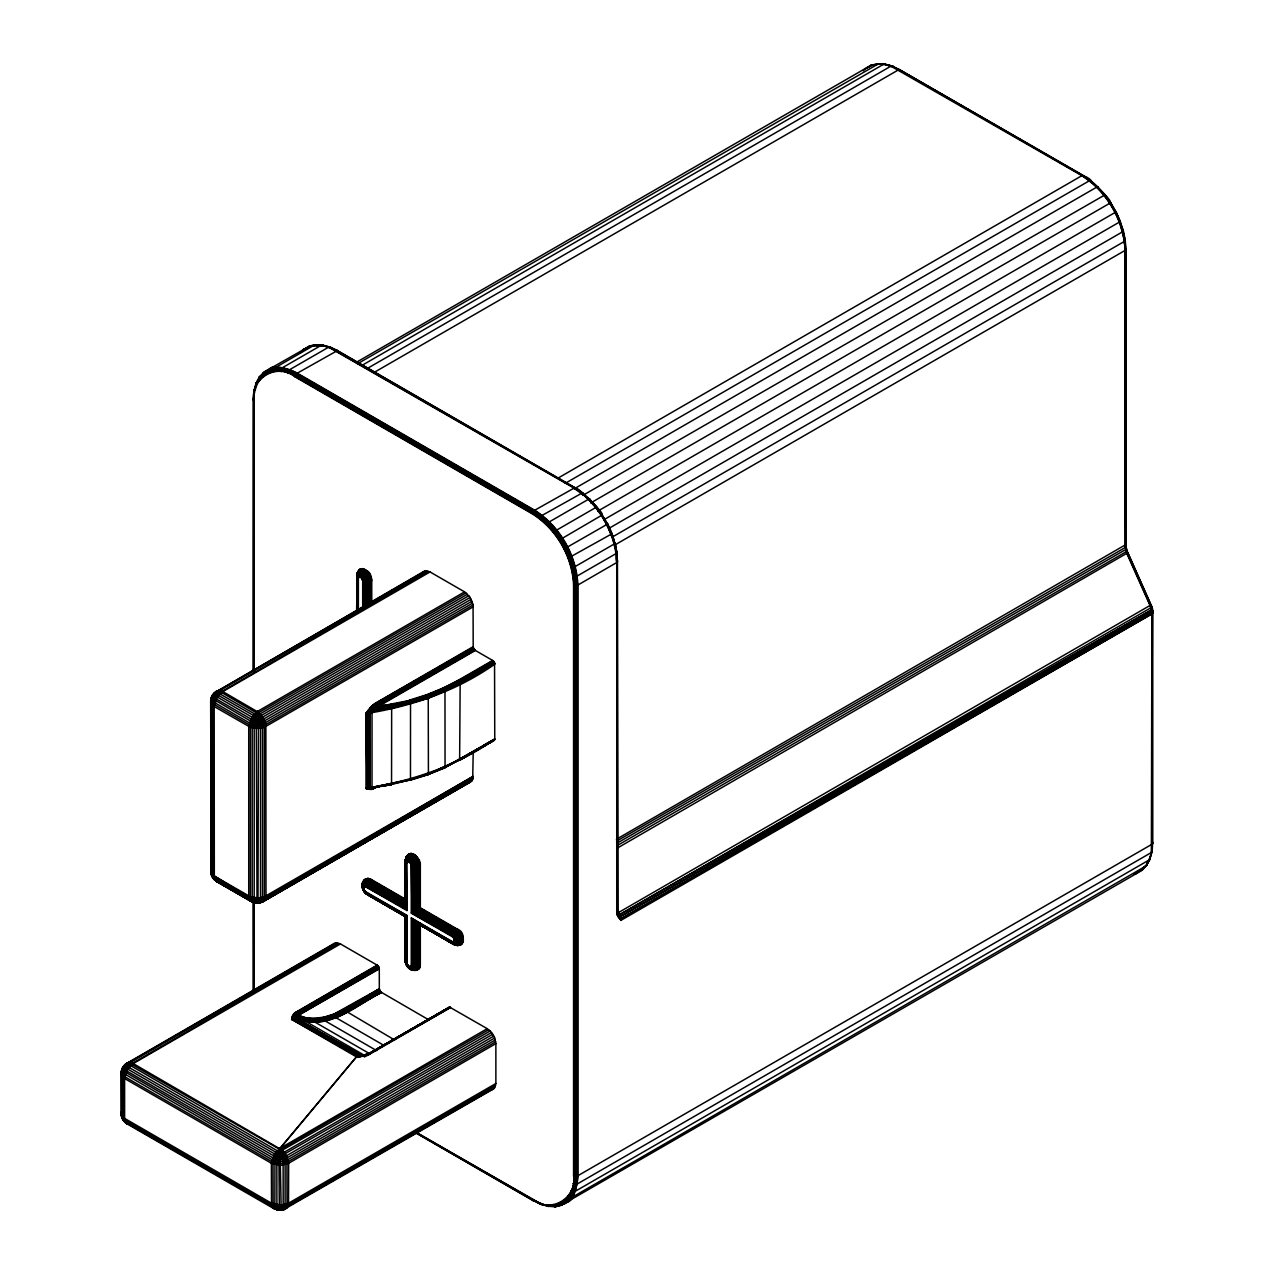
<?xml version="1.0" encoding="UTF-8"?>
<svg xmlns="http://www.w3.org/2000/svg" width="1274" height="1274" viewBox="0 0 1274 1274"><rect width="100%" height="100%" fill="white"/><g stroke="black" fill="none" stroke-linecap="round" stroke-linejoin="round"><path stroke-width="1.5" d="M129.837 1124.162C125.792 1125.468 119.501 1117.059 121.46 1111.581L122.161 1118.54L126.636 1123.636L274.467 1208.994L277.621 1209.488M125.425 1120.658L126.142 1122.967L128.244 1124.066L123.037 1119.973L121.269 1115.753L121.094 1072.915L122.161 1068.408L125.585 1064.029L334.903 943.063L340.461 943.938L377.486 965.342L379.286 968.447L379.318 988.799L380.735 991.952L429.179 1020.076M415.563 1131.853L532.564 1199.391C550.687 1213.803 576.979 1198.611 573.571 1175.711L573.571 585.037C572.392 556.738 556.483 529.172 532.564 513.995L295.138 376.913C277.015 362.517 250.707 377.693 254.115 400.593C252.985 400.147 252.985 398.555 254.115 398.109L254.115 671.079M363.95 887.787C363.233 892.963 360.383 883.997 363.87 881.879M473.195 646.714L473.498 648.132L375.719 704.522L367.676 711.991L367.215 788.176L366.004 788.447L365.925 713.647L370.129 707.707L375.416 703.184L473.195 646.714L473.068 605.039L470.122 597.426L464.564 591.884L430.039 571.946L424.481 571.071L214.159 693.056L211.739 696.416L210.656 700.939L211.213 874.553L214.319 877.675L250.691 899.54L258.367 900.718L264.021 899.54L472.686 779.433L473.195 752.918M473.243 647.176L375.464 703.614L371.498 706.56L366.004 713.52L378.091 706.608L409.432 700.461L410.531 704.267L410.467 779.736L368.632 788.001L368.664 711.577L369.492 710.876C414.735 706.322 456.856 687.673 494.551 662.894L492.974 660.649L475.361 650.457L473.498 648.132M473.339 647.638L373.075 704.825L370.129 707.707L372.024 711.736L372.024 786.87L370.177 787.858L370.224 710.701L376.196 705.43L473.976 649.071M363.472 889.539L363.472 886.178L366.148 885.191L405.817 908.107L405.833 862.275L405.45 906.865L366.769 883.455L405.228 905.655L405.243 860.141L405.228 905.655L406.932 910.528L365.925 886.863L364.061 887.023L363.902 889.029M405.705 899.348L370.67 879.124L367.199 882.611L405.148 904.524L405.721 859.202L405.769 880.445M412.601 969.896C405.275 965.055 407.473 968.001 411.263 965.358L411.263 918.013L452.334 942.521C456.825 944.305 455.328 936.677 452.318 935.896L412.808 912.136L412.028 865.46C412.314 862.594 406.836 858.135 406.263 862.705L405.817 908.107L365.558 884.697L363.042 885.287L362.772 888.663M453.003 941.964C461.061 953.748 469.007 932.648 457.016 928.969L420.324 907.789L420.324 865.428C421.296 859.058 410.69 847.863 407.043 856.956L405.18 861.001L406.263 862.705L406.932 910.528L406.932 863.183C407.505 859.616 411.757 863.438 411.263 865.667L411.263 913.028L412.808 912.136L413.7 866.527L413.684 911.627L452.525 934.845C456.188 936.008 458.194 945.419 452.525 943.238L411.98 919.143L413.684 921.134L452.843 943.843C459.58 946.439 457.191 935.243 452.843 933.874L414.623 911.085L414.623 866.654L413.684 911.627L452.493 935.036L454.42 940.435L453.926 941.757L452.27 941.693L411.98 919.143L411.948 966.233L410.292 967.746L407.6 965.931M362.549 884.124L362.979 888.551L365.495 892.326L405.817 916.165L405.228 959.832C407.919 966.966 404.352 960.66 408.651 966.472M363.902 887.325L362.31 884.14L363.775 882.564L366.084 882.659L405.228 905.655L405.355 861.606C406.486 854.472 414.974 862.132 413.986 866.591L413.684 911.627L452.843 933.874L452.636 936.963M405.721 859.202L405.323 902.963L367.724 881.799L405.228 903.457L366.53 881.688L363.281 881.99L362.31 884.14M362.692 606.328L362.692 580.912C355.255 568.315 371.1 565.035 371.753 580.673L371.753 602.172M407.059 963.749L405.435 962.491L405.61 916.277L395.561 910.448M408.922 966.504L409.925 969.132L415.324 970.294L411.805 969.705L409.957 966.902M452.493 935.036L412.808 912.136L412.999 866.368C413.827 862.625 406.661 856.176 405.721 862.179L405.45 906.865L366.418 884.315L405.817 908.107M407.712 861.718L407.473 855.778C413.079 854.997 416.901 861.654 417.155 866.591L416.996 909.716L454.054 931.644L416.534 909.986L416.104 866.686C418.668 858.74 401.39 851.924 407.075 862.402M420.324 865.428L417.155 866.591L417.458 909.445L454.627 930.912L417.904 909.19L418.159 866.368C420.85 855.73 400.434 850.427 406.979 862.769M408.572 966.233C407.393 970.199 414.416 970.278 413.684 966.218L413.684 921.134L454.054 944.671C461.236 945.865 457.684 934.527 453.273 932.918L414.623 911.085L415.037 866.686C415.42 862.387 409.272 854.185 405.466 859.217M412.808 912.136L419.544 908.251L419.894 865.667C420.34 860.109 412.521 849.376 407.473 855.778M419.894 922.997L419.066 966.886L417.808 969.498L416.2 969.753L410.801 966.632M254.752 392.742L253.876 391.373L254.784 389.828M357.166 611.584L357.246 573.316L356.8 576.851L358.376 578.428L358.376 611.663M363.807 887.691L362.278 883.567M409.272 966.711C408.89 970.82 415.356 970.374 414.623 966.361L414.623 921.93L416.996 923.188L416.455 967.38L413.97 970.342L410.276 966.886M455.678 945.308L459.818 945.053C463.545 940.276 459.532 933.237 455.105 930.386L417.904 909.19L418.334 866.304L418.764 908.696L455.248 930.243L457.016 928.969M416.996 923.188L417.904 923.379L417.458 966.218L416.2 969.753L413.97 970.342M419.544 923.172L418.254 967.157L417.028 969.689L414.735 970.454L411.072 969.562L409.623 966.839M571.102 1190.489L575.291 1191.27L1149.435 859.791L1151.999 850.252L1151.378 852.513L577.233 1183.992L572.95 1183.578M417.155 866.591L416.104 866.686L415.579 910.528L453.273 932.918L452.843 933.874M1152.795 610.644L1152.03 613.861L620.979 920.338L620.932 918.49L1151.903 611.902L1152.269 609.975M362.772 889.348L362.772 884.363L365.765 883.678L405.45 906.865L405.355 859.775L405.18 860.683M572.95 576.453L577.233 575.991L616.09 553.569C618.416 547.565 614.673 560.385 617.078 562.36L616.934 913.522L620.979 920.338L617.54 908.617M612.316 537.039L1124.401 241.407C1126.678 238.015 1122.49 240.69 1124.799 244.512M411.231 865.221L412.028 865.46L411.98 912.598L411.263 865.667L412.808 866.304L411.98 912.598L452.318 935.896L411.263 913.028L452.27 936.709M414.623 911.085L415.579 866.686L415.579 910.528L453.544 932.457L416.534 909.986L416.518 866.654L416.996 909.716L454.42 931.135C458.56 933.81 462.414 940.467 458.943 944.926L453.926 941.757M453.098 944.13L413.684 921.134L454.627 944.751L417.458 923.316L416.534 966.361L411.263 965.358M1152.381 613.622C1150.422 608.924 1152.874 603.796 1151.537 609.848L620.565 916.436L620.199 917.885L617.205 908.824C623.846 919.939 617.922 922.472 617.349 910.544L617.349 560.608L618.113 916.786L617.619 909.954L616.743 911.053L616.934 913.522L617.349 909.063L620.979 920.338L618.32 912.725L619.132 912.2L1151.123 604.832L1150.932 607.746L619.053 915.082L617.396 911.069L618.256 914.111L617.492 915.544L617.699 911.483M494.551 662.894L494.758 739.35C456.411 766.279 411.582 780.946 366.004 788.447L370.336 789.498L371.849 787.762L391.548 784.354L391.659 708.647L390.688 704.474M358.376 578.428C352.85 573.953 365.909 562.137 356.911 573.746M377.486 965.342L296.619 1012.034C293.259 1012.798 289.102 1023.452 294.421 1016.779C325.921 1026.573 353.455 1004.31 379.318 988.799L334.282 1013.897L324.01 1017.13L314.2 1018.372L305.059 1017.592L304.741 1018.977L305.394 1021.079L314.805 1021.875L324.886 1020.601L335.46 1017.273L346.194 1011.89L380.735 991.952L345.859 1011.508L380.385 991.57L345.557 1011.078L380.082 991.14L345.413 1010.855L334.68 1016.126L324.185 1019.439L314.168 1020.697L304.836 1019.901L296.412 1017.066L293.784 1013.801L292.526 1015.967L291.666 1019.375L356.401 1056.847L364.953 1055.764L368.027 1054.124L356.545 1056.799L279.133 1149.562L274.945 1162.828L274.865 1204.535C272.954 1211.048 283.943 1212.737 281.092 1205.172L280.025 1148.304L356.401 1056.847L369.667 1054.171L368.6 1053.901L449.802 1007.208L487.225 1028.675L491.557 1032.497L494.71 1037.976L495.873 1043.629L495.873 1083.505L493.85 1088.744L283.529 1209.663L286.634 1208.373L288.529 1204.79L288.657 1163.258L286.634 1155.677L282.971 1150.613L133.244 1063.567C125.123 1058.28 116.061 1074.157 124.613 1078.521L271.394 1163.258L281.092 1165.296L288.657 1163.258L495.873 1043.629M1149.881 856.892L1150.231 858.899L1146.25 865.826L572.106 1197.305L568.077 1196.222M256.6 385.831C254.991 378.744 257.348 388.236 254.147 392.089M617.349 910.544L617.412 915.353L617.078 910.814M619.992 918.586L617.524 909.349L620.979 920.338L617.556 911.213L620.979 920.338L618.766 917.28L617.349 909.063M619.833 918.857L619.18 914.907L621.059 920.417M383.824 1045.333L336.113 1017.783L334.282 1013.897M459.739 759.177L494.79 738.936L460.217 759.288L427.3 774.767L428.414 773.429L428.239 697.372L426.806 694.68L409.241 700.174M620.135 918.299L619.18 914.907L619.992 916.85M616.903 843.277L1125.547 549.62C1127.379 545.941 1125.181 551.053 1127.617 553.442L1150.741 605.23M426.806 694.68L443.161 688.04L444.976 691.081L445.056 766.677L444.515 768.047L443.161 767.792M365.558 886.672C365.128 883.774 367.199 877.897 370.67 879.124M264.721 900.113L260.533 902.47L264.339 900.861L265.995 895.956L265.868 724.667L263.973 718.902L258.861 712.532L222.823 691.575C214.717 686.288 205.624 702.181 214.191 706.529L250.357 727.263L258.431 728.505L264.371 727.263L473.195 606.838M361.975 1056.019L296.173 1018.149L292.542 1018.611L357.994 1056.433L367.517 1055.413L367.931 1054.187M295.138 376.913L297.288 373.186L337.53 350.525M409.097 861.925L410.642 857.227L413.843 854.201M532.564 513.995L534.714 510.253L574.956 487.608M356.688 574.638L356.8 576.851M356.879 573.953L356.8 610.214M417.808 969.498L419.544 968.224L420.324 965.119L420.324 924.669M357.166 577.425C358.105 571.421 365.256 577.87 364.428 581.629L364.428 607.029M379.047 900.622L364.475 892.278L362.931 886.784M596.232 507.259L553.059 532.182M1104.542 195.097L582.807 495.411M253.239 399.51L253.988 390.672M253.51 400.1L254.163 390.354M253.781 400.37C250.341 377.263 276.872 361.927 295.17 376.467L532.596 513.549C556.722 528.853 572.79 556.674 573.985 585.228L573.985 1175.918C576.724 1194.63 557.2 1212.896 539.682 1202.783M362.007 885.924L362.087 884.252M410.467 779.736L390.975 784.625L375.097 787.029L370.256 789.211L371.61 789.37L376.069 786.838L370.75 788.686L366.004 788.447L391.468 784.561M406.932 858.198L407.043 856.956M1151.378 852.513L1151.903 611.902L1150.104 605.644L1126.98 553.84L1125.053 545.622L1125.053 250.437C1123.811 220.641 1107.058 191.641 1081.881 175.669L557.773 478.26M1151.712 852.274L1152.381 611.6L1152.381 844.009L577.886 1175.711L573.571 1175.711M1151.983 851.988L1152.381 841.987M1152.174 851.669L1152.636 842.241M259.609 380.098C258.94 379.27 258.638 378.012 259.275 377.088C269.387 368.027 284.325 369.094 295.265 375.989L532.691 513.072C557.041 528.519 573.236 556.579 574.447 585.387L574.447 1176.077C574.94 1188.992 568.411 1202.465 555.496 1206.685C554.381 1206.781 553.442 1205.889 553.059 1204.886M362.549 887.23L362.453 888.376M448.894 1007.416L367.613 1054.713L359.523 1056.64L292.94 1018.834L291.666 1019.375L357.819 1056.512L361.195 1055.939M568.077 558.187L610.963 534.332C600.707 507.832 615.995 539.3 614.132 544.046L575.291 566.484L571.102 567.408M608.654 528.519L1122.442 231.884L1123.381 230.817L1116.008 211.834L1120.26 221.278L1119.273 222.17L603.765 519.808M459.627 760.275L460.153 683.278L458.099 680.364L443.161 688.04M364.858 890.876L366.084 893.886L369.126 893.568M288.004 373.521L289.787 369.603L328.644 347.181L575.737 489.073C575.163 484.391 595.181 504.584 573.571 487.831M427.077 570.848L214.717 693.454L212.424 695.333L210.656 700.939M368.09 894.905L365.256 893.138L365.192 891.259M121.46 1075.352C121.667 1069.141 127.432 1064.475 133.244 1063.567L340.461 943.938M495.729 1085.161L288.529 1204.79L278.974 1206.796L271.521 1204.79L123.403 1119.129L121.46 1115.228L121.46 1071.705L122.352 1068.87L124.741 1066.895M211.038 699.729L211.93 696.878M618.32 912.725L619.912 918.729M391.373 784.688L370.208 787.73L368.536 789.243L367.581 788.335L375.416 787.029L366.004 788.447L371.148 788.096L367.087 788.208L365.925 713.647C411.741 706.417 456.379 691.193 494.79 664.168M360.462 1055.828L292.526 1015.967L296.953 1012.304L377.821 965.628M405.673 963.144L405.817 958.781M360.717 577.297L362.533 572.759L365.813 569.797M324.01 1017.13L325.523 1021.127L376.658 1050.636M617.508 845.395L1126.152 551.738L1126.375 550.464M405.514 962.284L405.896 960.023M366.004 788.447L375.097 787.029L373.76 788.702L367.326 788.733M618.925 917.009L617.619 909.652M405.228 905.655L367.199 882.611L365.925 886.863L406.31 909.333L406.263 862.705L406.932 863.183M364.953 1055.764L359.252 1056.178L368.027 1054.124L366.195 1055.652L356.545 1056.799L368.6 1053.901L363.472 1056.003L356.545 1056.799L367.613 1054.713L449.802 1007.208L367.756 1054.426L356.545 1056.799L362.469 1056.353M211.038 869.202L211.739 876.146L216.214 881.258L251.249 901.546L257.985 903.155L258.431 728.505L257.364 711.513L464.564 591.884M409.48 862.179L411.582 857.864L414.974 854.965M539.682 518.837L542.214 515.349L582.584 492.751M358.408 578.03L356.847 576.055C359.157 570.163 366.116 577.807 365.431 581.836L365.431 605.293M358.042 571.707L357.771 572.743L358.456 572.265C362.421 566.293 355.733 573.22 356.847 576.055M314.2 1018.372L315.426 1022.401L369.954 1053.885M253.876 391.373L256.106 383.108M253.972 391.739L256.377 382.805M214.319 694.903L215.354 692.244L425.723 570.784M362.087 884.968C362.071 881.067 366.434 876.639 370.24 879.379L405.275 899.603M363.95 880.382L363.09 883.583L363.775 883.121M405.243 860.046L408.46 854.265M406.358 857.434L407.33 855.857M407.473 856.701L408.89 854.01L406.549 856.096M1149.435 859.791L1152.19 850.602M1149.769 859.536L1152.269 850.968M407.393 964.673L406.215 964.832L407.139 963.988M362.342 883.328L363.393 881.019M1146.871 865.253L1147.205 864.473L1136.615 873.518M212.981 695.827L216.389 691.304L222.823 691.575L430.039 571.946M123.403 1067.819L125.776 1064.236L336.145 942.776M121.094 1072.915L121.46 1071.705M589.751 500.029L589.543 499.01L588.333 499.36L549.476 521.783L546.594 524.952M1098.061 187.867L1097.854 186.848L1096.643 187.198L574.256 488.786M127.161 1122.346L122.718 1118.922L123.037 1116.82M573.571 585.037L577.886 585.037L617.078 562.36L616.982 552.327M616.409 839.279L1125.929 544.524M361.068 577.568L363.424 573.443L366.864 570.609M259.084 377.454C264.562 373.059 263.001 369.842 263.718 375.703M370.24 879.379L404.957 899.81L369.492 879.888C364.921 876.448 361.068 883.216 364.268 886.8M1147.078 864.887L1141.934 870.445L1142.969 868.088M616.536 841.222L1125.181 547.565L1125.531 545.638L1126.152 549.174M259.705 902.756L263.033 901.498L264.371 896.737L264.371 727.263L262.731 719.507L257.364 711.513L256.297 728.505L257.03 902.613M362.278 885.94L363.775 888.105M452.843 936.135L458.146 929.733M563.984 1200.618C573.348 1208.373 578.285 1180.441 577.886 1175.711L577.886 585.037C576.644 555.241 559.891 526.226 534.714 510.253L297.288 373.186C293.402 370.463 266.744 360.781 268.766 372.772M406.31 901.052L369.492 879.888L406.056 901.355L368.919 880.398L364.778 879.904L363.775 882.564L364.539 886.64M358.918 1055.828L293.848 1018.213L291.65 1019.471L294.453 1014.072M408.237 965.899L408.03 967.523M367.485 788.463L374.811 787.093L371.61 789.37L367.406 788.59M284.532 1209.504L286.602 1206.988L287.032 1203.93L286.921 1162.222L284.532 1154.34L280.025 1148.304L278.974 1163.449L279.34 1210.3L277.605 1209.774L276.904 1206.589L276.856 1165.073L280.025 1148.304L487.225 1028.675M619.053 915.082L618.033 912.853L620.629 919.159L1152.03 613.861M616.616 848.484L1127.363 552.996M409.83 862.514L416.057 855.937M453.003 937.282L459.229 930.705M379.286 968.447L292.399 1018.738C294.453 1017.878 290.536 1017.4 294.772 1014.247L378.139 965.947M618.527 916.197L618.129 912.964M357.5 572.313L359.587 570.083M356.879 574.542C360.574 569.335 366.896 577.616 366.482 581.931L366.482 605.389M358.488 577.679L360.351 577.09M365.654 1056.035L306.015 1021.589L296.492 1018.388L291.666 1019.375L293.386 1016.19L296.412 1014.04L378.681 966.727M292.001 1017.655L294.772 1014.247L378.426 966.329M255.819 383.84L259.562 376.77M255.803 384.238L259.912 376.515M255.867 384.652C261.25 367.868 282.653 366.514 295.425 375.512L532.851 512.578C557.391 528.153 573.73 556.435 574.94 585.483L574.94 1176.173C577.202 1191.509 562.312 1211.877 546.594 1204.647M256.026 385.067L259.1 379.222L263.288 374.747M125.139 1065.446L126.636 1063.312M421.917 573.826L423.414 571.692M364.157 880.78L364.635 879.872M365.718 878.933L363.568 881.114M296.173 1018.149L296.078 1015.553L379.206 968.017M332.339 945.802L333.852 943.668M454.133 941.518L457.541 943.923L462.191 943.684C464.676 938.476 461.029 932.138 456.586 929.224L419.894 908.044L419.894 865.667M1147.046 863.119L1149.355 858.74M1147.189 863.581L1150.279 857.689M1146.25 865.826L1150.358 858.103M362.549 882.579L365.288 879.187M405.721 857.657L406.645 856.351M361.402 577.886L367.883 571.58M453.273 932.918L455.248 930.243L418.35 908.935L418.334 866.304M380.385 991.57C355.016 1004.31 326.001 1030.793 295.457 1017.13L291.666 1019.375L294.835 1015.123L298.212 1014.279L379.079 967.587M292.16 1017.671C295.934 1010.171 299.581 1016.525 305.059 1017.592L297.686 1015.728L294.82 1012.798L293.784 1013.801L296.953 1012.304L297.813 1013.419M407.632 965.103L406.74 965.803L408.397 964.959M357.166 574.447L356.609 611.424M614.689 545.081L1125.053 250.437L1125.929 249.338L1125.197 239.926M258.335 902.549L259.912 902.342L260.517 897.772L260.517 728.298L259.386 718.233L257.364 711.513L251.806 717.055L248.733 726.467L248.733 895.956L250.373 900.861L254.179 902.47L215.354 880.334L214.319 877.675L214.191 706.529L217.281 697.117L222.823 691.575L217.297 691.432L212.615 694.983L211.388 698.709L213.427 701.942L249.242 722.756L256.361 724.667L263.941 723.505L472.686 603.128M317.576 346.034L314.551 344.967L275.71 367.406L274.627 371.419M283.338 1209.886L281.108 1209.838L283.975 1209.456L285.105 1206.175L285.105 1162.828L283.338 1154.738L280.025 1148.304L274.467 1153.846L271.394 1163.258L271.521 1204.79L273.416 1208.373L278.942 1209.838L277.605 1209.774M363.807 1056.337L361.991 1055.859L368.282 1053.964L449.467 1007.193L366.259 1055.366M474.278 649.501L376.483 705.844L366.004 713.52L373.155 705.159L375.002 707.818C418.111 703.758 457.589 684.249 493.611 661.27M291.666 1019.375L295.632 1014.964L378.904 967.157M364.539 890.462L364.475 892.278M305.394 1021.079C333.661 1027.385 357.962 1004.008 381.467 992.526C355.908 1005.122 326.494 1032.274 295.887 1017.862C293.466 1017.926 292.399 1018.149 295.17 1016.716C295.074 1014.327 291.698 1013.642 297.272 1012.639M293.546 1017.926L294.421 1016.779M494.678 663.324L460.153 683.278L428.335 697.818L391.612 707.787L370.288 711.163L366.004 713.52L375.926 702.882M367.581 788.335L410.515 779.401L428.398 773.812M410.18 862.896L417.092 857.084M453.353 937.664L460.248 931.851M367.326 711.704L368.536 709.793M292.479 1017.735L295.154 1015.394L298.339 1014.709M357.261 572.997C362.15 568.952 367.676 577.281 367.533 581.931L367.533 605.389M418.525 969.164L419.894 965.358L419.894 924.924L419.162 965.724L416.534 966.361L416.534 923.029M494.758 663.754L460.233 683.692L428.398 698.263L391.644 708.233L367.406 711.768L375.957 703.328M563.984 549.046L607.698 523.996M365.144 892.294L363.568 889.873M1104.797 194.492L1110.801 202.821L1116.008 211.834L1115.307 212.36L597.729 511.177M366.004 713.52L373.441 705.86L473.705 648.609M363.472 881.274L362.66 883.455L364.061 887.023M361.72 578.269L368.823 572.711M295.504 1013.18L294.613 1014.152L297.559 1013.021M258.956 377.868C267.365 365.622 284.707 367.485 295.902 374.572L533.328 511.638C558.203 527.436 574.765 556.101 575.991 585.546L575.991 1176.221C576.533 1189.454 569.478 1205.427 554.668 1206.574M258.925 378.314C267.269 366.132 284.516 367.995 295.632 375.034L533.058 512.1C557.789 527.786 574.24 556.276 575.466 585.546L575.466 1176.221C575.991 1189.375 568.984 1205.236 554.27 1206.382M300.234 352.755L303.467 349.283L305.314 349.426M300.68 352.659C301.779 349.06 315.952 343.2 306.158 348.503M302.225 351.481L304.375 349.187M863.183 70.771C867.355 66.996 873.646 63.827 879.235 64.273M459.834 760.1L494.758 739.35L460.121 759.638L427.061 774.64M455.837 944.544C465.838 948.382 462.287 931.772 455.837 929.733L419.894 908.044M566.484 1202.21C573.985 1195.808 576.389 1185.648 576.517 1176.173L576.517 585.483C575.275 555.894 558.649 527.086 533.647 511.224L296.205 374.142C287.94 369.524 277.939 366.514 268.655 369.81M567.392 1202.099C574.94 1195.681 577.345 1185.441 577.472 1175.918L577.472 585.228C576.23 555.464 559.493 526.481 534.347 510.508L296.922 373.441C286.873 367.485 273.034 364.635 263.368 372.868M1147.237 864.043L1143.001 868.581L1137.762 871.607M365.925 788.415L370.208 787.73M367.485 711.847L376.483 705.844C418.382 704.395 457.7 682.131 492.974 660.649M1150.948 605.07L1126.901 550.543M295.871 1015.251L292.781 1017.799M376.706 705.223L370.83 708.551L376.435 704.777L376.069 703.805M260.39 902.788L261.95 901.18L262.524 897.358L262.524 727.868L260.676 717.963L257.364 711.513L252.857 717.565L250.357 727.263L250.357 896.737L251.121 900.638L253.239 902.422M292.622 1017.767L296.078 1015.553M216.389 691.304L215.003 694.298L216.389 696.512L251.806 717.055L256.679 718.361L261.855 717.565L470.122 597.426M123.849 1066.322L122.177 1070.558L123.244 1069.491M283.975 1209.456C276.904 1211.351 285.249 1209.854 283.178 1204.965L283.131 1163.242L280.025 1148.304L275.518 1154.34L273.018 1164.038L273.13 1205.57L273.958 1208.134L276.522 1209.663M474.629 649.883L371.482 709.172L367.246 712.58L368.727 712.437L370.32 786.791M292.924 1017.862L295.679 1016.015L296.412 1017.066L295.329 1016.7M368.823 788.717L374.54 787.236L370.463 789.211M581.788 492.624C583.381 495.045 607.22 514.585 601.312 515.508L558.92 540.303M565.274 483.34L1089.381 180.749C1091.404 181.322 1115.419 202.837 1109.638 203.346L590.69 502.959M474.979 650.202L371.849 709.475C416.375 706.067 457.302 686.224 494.376 662.464M367.581 711.911L373.855 706.56L377.359 706.035M368.664 709.937L370.734 708.44M255.023 902.756L253.192 901.992L252.204 897.358L252.204 727.868L254.036 717.963L257.364 711.513L254.195 728.298L254.195 897.772L254.8 902.342L256.377 902.549M394.653 1040.014L345.413 1010.855L379.811 990.694C354.936 1002.781 326.208 1030.077 296.38 1016.174L298.419 1015.139L295.966 1015.394L296.874 1014.741M297.049 1015.107L295.887 1016.365L304.757 1019.455M410.483 863.31L418.015 858.357M453.655 938.094L461.172 933.125M376.228 704.283L370.32 707.962C372.167 705.828 374.301 710.796 377.709 706.353M360.462 569.144C362.373 567.694 356.29 574.24 359.348 576.899M364.746 569.175C360.574 567.057 358.408 573.762 359.666 576.883M218.507 690.428L216.739 693.215L218.507 695.413L253.86 715.733L260.867 715.733L468.88 595.706M219.876 690.476L218.666 692.387L219.876 693.884L254.402 713.822L259.753 714.093L467.526 594.194M128.929 1062.405L127.161 1065.207L128.929 1067.389L275.71 1152.126L280.551 1153.145L284.341 1152.126L491.557 1032.497M254.115 988.799L253.335 990.503L253.239 900.384M377.152 965.119L294.82 1012.798L296.953 1012.304M358.472 570.8L359.762 569.669C365.909 568.411 370.272 575.944 370.511 581.31L370.511 602.809M413.142 970.374L418.955 968.925M361.991 578.683L369.667 573.969M368.823 710.08L371.371 709.061M372.916 708.455L369.205 710.414M370.559 708.248L371.976 707.373M372.661 787.921L370.734 788.479M334.282 1014.773L379.349 989.245C354.825 1001.651 327.482 1027.21 297.686 1015.728L379.318 968.861M480.664 747.217L445.12 767.123M484.072 745.21L490.92 741.181M297.686 1015.728L304.789 1018.499L297.176 1015.474L296.38 1016.174C326.526 1028.914 354.793 1002.734 379.445 989.723L344.904 1009.661L345.413 1010.855M345.19 1010.441L379.604 990.201L345.015 1009.995M443.75 768.095L494.009 740.401M214.319 877.675L248.86 897.597L214.191 876.018L250.437 898.234L258.415 899.46L264.275 898.234L473.195 776.312L264.371 896.737L258.431 897.995L250.357 896.737L214.191 876.018L210.656 871.639M458.099 760.116L494.662 739.716L460.121 759.638M265.565 898.791L473.068 777.968L265.884 897.453M313.133 872.149L261.664 902.056L470.122 782.172M316.557 870.158L321.701 867.164M325.141 865.173L337.148 858.182M340.572 856.192L352.579 849.217M356.019 847.226L361.163 844.232M364.587 842.241L376.594 835.25M380.034 833.26L392.042 826.285M395.466 824.294L400.625 821.3M404.049 819.293L414.337 813.322M419.496 810.328L429.784 804.34M450.375 792.38L453.799 790.39M459.07 760.419L493.707 740.465M459.484 760.323L494.503 740.019L444.021 768.158M263.877 372.151L309.662 346.13M306.62 348.662L310.538 346.401M317.29 345.62L323.899 345.891L321.382 345.238L282.525 367.66L281.108 371.674M356.704 362.119L871.066 65.213L876.241 64.958M866.177 68.191L871.496 65.117M866.654 68.175L871.926 65.117M357.883 363.568L878.471 63.811M362.979 364.826L883.646 64.226L885.573 64.257L877.229 63.78M366.816 368.759L890.924 66.168C899.476 67.108 878.455 63.334 876.831 63.955M374.317 372.327L899.157 69.465L1083.537 175.605L1091.165 181.736M363.695 568.761L360.733 571.883L360.001 576.947M370.384 575.291L362.23 579.129M370.973 576.66L362.437 579.59M371.403 578.046L362.58 580.036M371.674 579.383L367.469 580.848L362.66 580.498M371.753 580.673L367.533 581.931L362.692 580.912M428.542 571.23L220.784 692.053L255.867 712.532L258.574 712.676L466.061 592.904M471.189 599.258L262.731 719.507L256.552 720.463L250.739 718.902L216.214 698.964L213.793 696.544L213.793 693.741L216.93 692.005L222.823 691.575L216.389 696.512L212.822 705.589L212.822 875.079L214.159 879.506M472.049 601.185L263.431 721.498L258.288 722.581L251.297 721.498L213.236 699.139L212.296 696.034L213.506 694.664L216.739 692.61L222.823 691.575C217.09 693.215 211.994 698.359 211.755 704.522L211.93 875.7L213.236 878.598L217.281 881.863L252.284 901.96L254.689 901.992M473.068 605.039L264.259 725.447L256.313 726.674L250.468 725.447L212.981 703.805L210.847 700.413L212.296 697.101L216.739 693.215L222.823 691.575C217.01 692.483 211.245 697.165 211.038 703.375L211.213 874.553M475.361 650.457L378.091 706.608L374.683 707.548M458.099 680.364L492.624 660.426M493.293 660.935C457.477 684.027 418.127 702.866 375.32 707.691L391.118 705.509L374.062 708.28C417.649 704.57 457.557 684.807 493.898 661.636M494.153 662.034C457.175 686.065 416.184 705.048 371.849 709.475L391.245 705.939L373.186 708.694M494.28 740.242L458.767 760.387M297.989 880.27L301.412 878.296M351.067 849.631L354.49 847.656M366.482 840.729L369.906 838.754M397.313 822.94L400.737 820.966M443.543 796.25L453.815 790.31M262.89 901.769L471.189 781.567L472.686 779.433L263.607 900.638L256.408 901.753L251.121 900.638L214.717 879.124L212.424 877.245L211.388 873.853L213.506 876.958M364.587 879.697L369.556 878.598M364.014 880.35L365.065 879.633M367.438 878.264L364.746 881.417L364.858 886.561M408.237 854.711L406.326 857.991L407.441 861.861M410.61 853.341L407.903 856.494L408.014 861.638M368.457 878.296L365.606 881.449L365.192 886.577M407.76 855.618L405.912 857.641L407.234 862.1M411.629 853.373L408.763 856.526L408.365 861.654M412.728 853.676L409.687 856.765L408.715 861.75M418.812 859.743L410.754 863.772M419.449 861.176L410.961 864.25M419.926 862.641L411.12 864.743M420.229 864.059L412.028 865.46M337.514 942.824L130.298 1062.452L129.215 1064.793L277.063 1150.613L280.391 1151.298L490.187 1030.969M338.964 943.222L131.206 1064.029L280.2 1149.674L488.738 1029.695M408.54 854.313C414.639 853.469 418.812 860.714 419.082 866.065L419.544 908.251L420.324 907.789M461.968 934.511L453.926 938.54M462.621 935.96L454.133 939.034M463.099 937.409L454.292 939.511M463.386 938.842L459.197 940.323L454.388 939.989M420.324 965.119L419.162 965.724L419.162 923.3L418.35 966.011L418.35 923.395L423.812 926.262L418.764 923.363M463.497 940.196L459.277 941.454L454.42 940.435M420.229 966.297L415.499 967.348L411.231 965.756M463.386 941.438L459.197 942.505L454.388 940.849M419.974 967.348L415.292 968.192L411.136 966.106M463.099 942.521L458.943 943.429L454.292 941.215M419.544 968.224L414.942 968.893L410.992 966.409M461.172 944.591L457.318 945.165L453.655 941.9M410.562 966.791C410.769 970.915 419.273 969.689 417.092 969.976M459.962 945.181L461.968 944.13M336.113 1017.783L381.101 992.271L346.194 1011.89M367.517 1055.413L450.534 1007.479L367.533 1055.047L363.122 1055.843M492.783 1034.201L283.338 1154.738L279.34 1155.152L274.467 1153.846L127.703 1069.093L125.664 1067.071L125.664 1064.73L126.827 1063.296L129.837 1062.787L133.244 1063.567L127.703 1069.093L124.613 1078.521L124.613 1118.397L126.636 1123.636M493.85 1036.049L286.634 1155.677L280.837 1157.238L273.416 1155.677L126.636 1070.94C119.692 1067.134 128.18 1060.637 133.244 1063.567L126.827 1068.488L123.403 1075.782L123.244 1117.457L124.581 1121.9L277.063 1209.217L273.655 1207.258M494.71 1037.976L287.494 1157.604L280.949 1159.372L272.54 1157.604L123.674 1071.131L122.718 1068.01L124.215 1065.733L127.352 1063.981L133.244 1063.567C127.511 1065.207 122.415 1070.351 122.177 1076.514L122.177 1116.39L123.849 1120.626L271.903 1206.239L279.022 1208.15L288.131 1206.239L495.347 1086.611M495.347 1039.918L288.131 1159.547L281.028 1161.458L271.903 1159.547L122.845 1072.915L121.826 1069.539L123.928 1066.657L127.161 1064.586L133.244 1063.567L125.425 1066.29L121.269 1072.405L124.741 1076.705L271.521 1161.442L281.076 1163.449L288.529 1161.442L495.729 1041.813M495.873 1083.505L288.657 1203.134L281.092 1205.172L271.394 1203.134L124.613 1118.397L121.094 1114.017M494.71 1087.821L282.971 1209.217M558.92 1203.532C570.179 1208.771 578.348 1185.091 577.026 1176.077L577.026 585.387C575.784 555.687 559.079 526.767 533.981 510.842L296.555 373.76L289.087 370.193L275.041 367.995M1142.794 869.489L1134.194 873.646M561.197 1205.268L1142.284 870.19M367.756 1054.426L449.802 1007.208M366.004 1055.413L369.301 1053.996L356.545 1056.799L367.453 1054.729L450.168 1007.304M619.96 914.318L1151.537 609.848M620.565 916.436L1151.903 611.902M380.735 991.952C355.016 1005.345 325.491 1031.144 294.501 1017.416M376.069 786.838L371.849 788.733M444.976 767.394L460.217 759.288M334.25 1014.327L344.776 1008.737L344.904 1009.661M368.696 1053.885L359.459 1056.401L363.584 1056.178M359.443 1056.337L368.282 1053.964M373.823 788.319L375.957 787.205L371.96 788.972L375.926 787.619M366.816 1054.681L368.409 1053.917M445.056 766.677L460.248 758.874M261.473 902.422L472.049 780.644L262.428 901.96L260.31 902.008M264.339 900.861L258.224 902.502L251.695 901.498L215.354 880.334M287.494 1207.449L280.949 1209.217L272.54 1207.449M1081.881 175.669C1090.496 176.608 1097.726 187.819 1082.263 175.494M357.819 1056.512L359.268 1055.987M374.301 787.428L369.205 788.256M539.778 1203.229L542.214 1204.217L534.714 1200.649M328.644 347.181L330.428 347.181L331.176 348.598M335.46 1017.273L346.56 1012.209M460.742 944.735L454.754 945.069L452.636 941.868M547.247 1205.857L549.476 1206.159L539.937 1203.627M871.066 65.213L878.057 63.716M308.786 346.209L315.363 344.713M562.073 1205.172L555.082 1206.669M371.148 708.854L372.661 708.185M368.934 1053.901L359.427 1056.289M366.482 1054.92L367.804 1054.346L366.625 1054.776M368.696 787.571L367.215 788.176L376.69 786.791M427.3 774.767L444.849 767.665M427.538 774.831L444.706 767.888M364.268 890L363.154 890.239M367.692 1054.84L369.667 1054.171M366.355 1055.127L362.979 1055.732M282.605 1209.981L285.392 1208.978M295.074 1014.454L298.036 1013.833M369.412 788.065L391.548 784.354M412.362 968.957L409.909 968.781M415.499 970.438L417.808 969.657M409.241 779.927L428.335 774.13M409.432 780.15L428.239 774.401M409.83 780.389L428.112 774.608M371.96 787.443L370.67 787.826L375.416 787.029M414.623 921.93L455.248 944.687M533.328 1200.856L534.347 1200.825M872.817 65.404L878.869 64.003M311.19 345.78L316.191 344.824M312.05 346.05L316.605 344.999M313.961 345.971L323.612 345.541M374.062 787.459L410.387 779.991M364.3 880.7L368.09 881.289L405.45 902.518L368.297 881.067L405.61 902.088L368.919 880.398M457.366 945.547L460.248 944.798M1133.892 873.98L1136.965 873.263M491.557 1089.636L492.783 1089.366M559.525 1204.392L553.569 1205.761L546.976 1205.507M258.797 902.947L261.011 902.533M294.485 1014.884L298.212 1014.279M371.132 788.256L373.696 787.539M363.297 1055.764L365.813 1055.254M379.891 786.058L383.49 785.453M387.089 784.848L390.975 784.625M391.468 706.863L370.67 710.159L371.96 710.414M372.056 787.746L391.118 784.72M379.907 786.09L383.554 785.548M387.185 785.007L390.831 784.466M371.817 787.826L373.155 787.619M390.975 705.111L376.69 707.15L390.831 704.761L377.534 706.815L375.464 703.614M370.224 710.701L369.412 710.589M1090.098 180.462L1091.054 180.797M257.682 902.613L259.593 902.836M361.306 568.873L362.676 568.586M417.394 969.689L416.009 969.976L416.964 969.928M412.457 970.103L414.942 968.893L415.579 966.393L415.579 922.567M407.362 966.695L408.174 966.663L406.167 963.017M458.943 944.926L459.866 944.91M416.104 866.686L412.808 866.304M256.6 902.979L258.112 902.979M454.754 945.069L458.799 945.005M279.213 1209.934L280.837 1209.934M314.949 344.792L322.943 345.079M314.551 344.967L323.293 345.27M467.526 782.411L468.88 782.459M547.565 1206.128L556.308 1206.43M547.916 1206.319L555.496 1206.685M417.904 923.379L453.56 943.731L417.904 923.379L417.458 966.218L417.458 923.316M366.068 893.329L364.38 891.784M368.664 788.972L370.591 788.94L368.998 788.479M362.342 1056.066L294.183 1018.436M295.457 1017.13L295.17 1016.716M255.118 902.836L256.87 903.043M279.484 1210.3L274.658 1208.978M219.032 881.417L217.297 881.146L218.507 882.149M410.308 969.275L412.935 970.326M362.246 568.825L367.453 571.835L370.973 578.285L371.323 602.427M253.717 902.533L255.931 902.947M618.001 914.859L617.524 910.257M1127.84 552.932L1151.075 604.927M293.848 1017.528L294.756 1017.767M884.427 63.971L892.708 66.168M884.029 64.05L892.978 66.423M886.163 64.878L891.609 66.678M322.163 344.967L330.428 347.181M321.765 345.063L330.699 347.436M321.382 345.238L330.922 347.77M325.857 346.767L331.081 348.152M457.239 945.531L455.105 944.735M540.16 1203.962L549.094 1206.335M540.431 1204.217L548.696 1206.414M217.822 881.688L214.35 879.713L211.388 875.015M1151.632 608.16L1152.46 608.733M408.763 968.24L411.168 968.288L410.164 967.316M364.762 1057.006L295.377 1018.292M127.719 1123.541L124.772 1122.107L123.928 1119.352M615.071 542.979L616.696 553.091M363.807 888.551L362.087 886.943M892.055 65.914L900.543 70.58L891.306 65.993M891.673 65.914L900.447 70.213M890.924 66.168L1084.047 176.911M329.775 346.91L337.801 350.684M329.409 346.91L338.167 351.226M329.026 347.006L575.689 488.659M455.455 945.244L452.843 943.843L452.27 941.693L411.263 918.013M541.832 1204.392L415.595 1132.267M532.564 1199.391L541.45 1204.471M532.691 1200.172L541.084 1204.471M455.837 929.733L418.764 908.696L419.082 866.065L419.162 908.458L455.837 929.733L419.544 908.251M382.423 902.549L392.551 908.33M395.927 910.257L406.056 916.038L397.743 911.181M449.101 940.69L452.461 942.617M214.717 879.124L249.147 898.791M367.692 894.157L392.344 908.426M395.72 910.369L405.817 916.165L406.008 963.399M406.963 963.303L405.45 961.472L405.45 916.372L366.514 893.998L365.558 891.593M367.724 894.826L405.323 916.452L405.45 959.29M252.284 901.96L216.214 881.258L217.281 881.863M899.157 69.465L1083.903 176.13M898.791 69.56L1084.015 176.497M337.228 350.461L575.434 487.99M336.877 350.477L575.593 488.292M365.925 891.848L406.932 915.512L406.932 962.873M405.817 916.165L366.148 893.249L405.61 916.277L405.769 949.114M405.228 916.5L366.514 893.998L405.228 916.5L367.469 894.762M411.948 969.96L409.05 967.714M411.343 969.864L408.556 967.874M415.69 1132.634L533.981 1200.92M415.85 1132.936L533.647 1200.936M368.09 881.289L405.323 902.963M452.525 943.238L412.808 920.194L412.76 966.648L410.164 968.399L406.947 965.596M368.775 894.889L392.217 908.505M418.35 908.935L455.105 930.386M382.789 902.454L386.118 904.397M389.43 906.324L392.758 908.266M433.686 932.09L453.592 943.716L412.808 920.194L452.748 943.668M405.45 916.372L364.953 892.421M454.42 931.135L417.458 909.445L417.458 866.527L417.904 909.19M416.534 909.986L453.815 931.995C457.876 934.24 462.287 942.935 456.538 945.34L453.353 941.98M367.469 882.149L405.148 904.524M219.876 882.102L223.237 884.108M234.973 891.099L238.334 893.106M241.694 895.112L253.446 902.119M366.148 885.191L406.31 909.333L365.495 885.717M214.35 879.713L215.704 880.573L213.793 878.837M1082.613 175.382L1091.165 181.051M574.654 487.544L582.855 493.213M574.303 487.56L582.887 493.532M573.953 487.655C596.789 501.924 611.982 526.99 616.425 553.33M410.403 969.323L407.393 966.265M215.003 879.06L212.296 875.477M1090.671 180.478L1098.14 187.071M1090.401 180.43L1104.701 194.842M1089.748 180.574C1103.173 191.403 1113.205 206.022 1119.607 221.963M582.091 492.592L589.83 499.233M581.071 492.911C601.678 509.934 615.788 535.669 616.743 562.598L616.743 911.053M365.033 892.851L366.53 894.125M407.919 967.253L409.081 968.479M1097.854 186.848L1104.781 194.651M589.543 499.01L596.471 506.813M589.321 498.994L596.391 507.004M365.67 892.134L366.641 893.217M364.348 892.087L365.256 893.138M618.224 913.665L617.556 911.213M1104.399 194.381L1110.61 203.044M596.296 506.526L607.634 524.076M596.089 506.558L602.299 515.206M363.854 891.067L364.746 892.341M358.631 577.393L357.198 573.873M619.148 915.369L620.072 918.443M406.772 965.74L407.505 966.775M1125.929 249.035L1125.786 547.087M1110.53 202.869L1115.801 212.025M1110.291 202.996L1115.594 212.169M602.22 515.03L607.491 524.187M601.981 515.158L611.584 533.917M358.822 577.154L358.042 571.564C363.695 568.921 368.489 576.867 368.584 581.836L368.584 605.293M363.281 890.096L363.966 891.259M121.826 1116.247L122.718 1117.855M1151.091 604.752L1151.871 606.934M406.422 964.529L407.043 965.676M406.247 964.705L406.836 965.772M619.275 915.942L620.629 919.159M1120.26 221.278L1123.254 231.215M620.247 918.013L620.247 916.643M359.077 576.995L358.201 572.966L359.157 570.322C365.128 569.112 369.349 576.421 369.587 581.629L369.587 603.128M1115.897 211.818L1120.101 221.565M1115.706 211.866L1119.894 221.756M607.395 524.028L611.791 533.742M363.409 890.287L362.342 887.644M362.74 888.886L363.201 890.303M405.912 963.335L406.549 964.88M405.785 963.606L406.326 964.896M1150.756 604.736L1151.744 607.125M1151.282 607.523L1127.331 553.633L1125.515 547.342L1124.767 239.512M1126.678 550.479L1127.824 553.266M1119.846 221.087L1125.006 240.929M1119.559 221.087L1124.735 241.168M611.759 533.28L614.944 543.377M611.536 533.249L614.753 543.6M611.249 533.265L614.259 542.485M406.661 964.211L406.932 915.512L365.988 892.676L406.31 915.879L405.148 916.547L405.148 960.373M405.53 962.125L406.231 964.147M405.435 962.491L405.944 964.02M1125.929 544.221L1125.961 546.833M1151.68 606.567L1152.349 609.163M1151.457 606.504L1152.158 609.402M1126.216 548.154L1127.076 550.925M1125.961 548.027L1126.964 551.101M618.336 916.5L618.591 917.519M1123.302 230.642L1125.292 240.42M1122.904 230.387L1125.197 240.675M614.992 542.804L616.966 552.582M614.832 542.66L616.871 552.836M618.001 914.541L617.619 909.954M405.228 961.408L405.482 962.841M1152.381 608.558L1152.795 610.899M1152.206 608.383L1152.636 613.367M1125.977 546.068L1126.455 548.728M1125.802 545.845L1126.343 548.935M1125.022 239.703L1125.659 249.927M616.712 551.865L617.524 561.802M616.457 551.674L617.349 562.105M362.007 885.303L362.262 887.421M1152.524 610.166L1152.827 613.065M367.246 712.978L368.712 787.205M1152.636 611.87L1152.636 843.738M1125.834 248.733L1125.834 544.826M363.504 606.727L363.504 581.31C364.173 578.316 358.44 573.157 357.691 577.95L357.691 611.186M254.115 901.291L254.115 991.283M253.781 398.348L253.781 670.841M253.781 901.514L253.781 991.045M253.51 398.603L253.51 671.079M253.51 901.291L253.51 990.79M253.335 398.889L253.239 671.669"/></g></svg>
